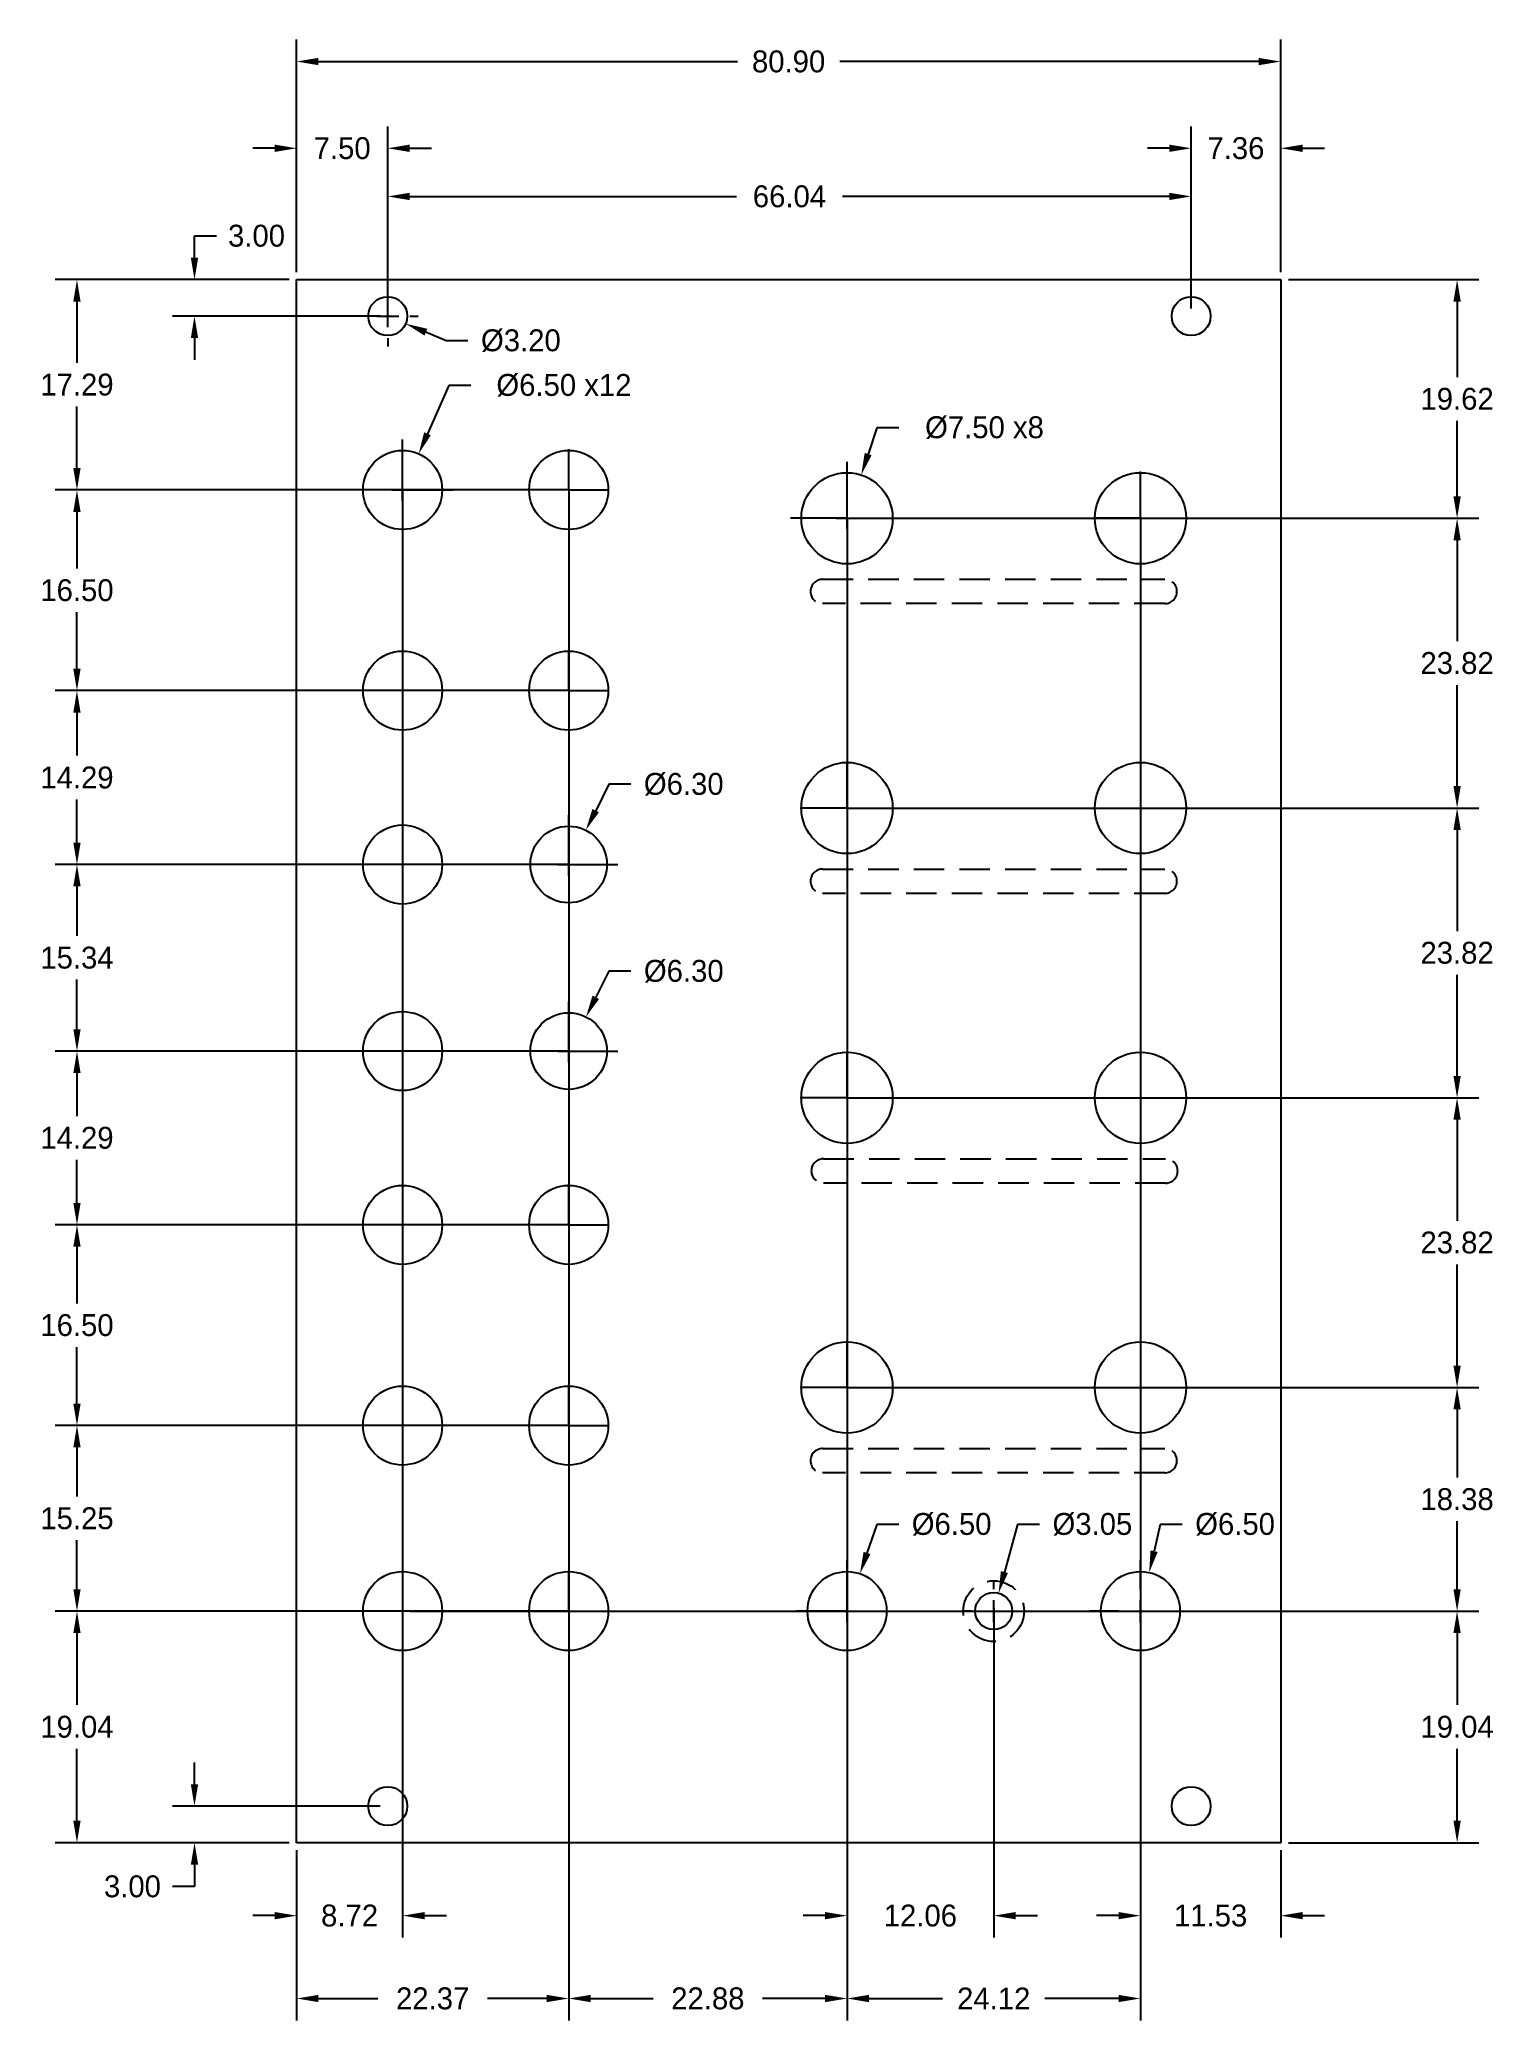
# Model space of a CAD drawing. Header units: millimetres. Extents: x -21 to 98, y -15 to 148.
import ezdxf

# ---------------------------------------------------------------- set-up
doc = ezdxf.new("R2010")
doc.units = ezdxf.units.MM
doc.header["$LTSCALE"] = 10
doc.header["$MEASUREMENT"] = 0
doc.linetypes.add('DASHED', pattern=[0.375, 0.25, -0.125])
for name, color, linetype in [('Dimensions', 1, 'Continuous'), ('Panel', 7, 'Continuous'), ('Sunken', 2, 'DASHED')]:
    doc.layers.add(name, color=color, linetype=linetype)
doc.dimstyles.get("Standard").update_dxf_attribs({"dimscale": 10, "dimtxt": 0.18, "dimasz": 0.18, "dimexe": 0.18, "dimexo": 0.0625, "dimgap": 0.09, "dimtad": 0, "dimtih": 1, "dimtoh": 1, "dimzin": 0, "dimdsep": 46, "dimtxsty": 'Standard', "dimcen": -0.09, "dimadec": 0, "dimazin": 0, "dimtfac": 1, "dimtdec": 4, "dimtofl": 0, "dimtmove": 0, "dimatfit": 3, "dimfxl": 1, "dimtolj": 1, "dimtzin": 0, "dimarcsym": 0})

# ---------------------------------------------------------------- blocks, each defined once
blk = doc.blocks.new('*D144')
at = {"layer": 'Defpoints', "color": 0}
for p in [(7.5, 139.3), (0, 128.5), (7.5, 125.5)]:
    blk.add_point(p, dxfattribs=at)
at = {"layer": 'Dimensions', "color": 0, "lineweight": -2}
for p, q in [((0, 129.12), (0, 141.1)), ((7.5, 126.12), (7.5, 141.1)), ((-1.8, 139.3), (-3.6, 139.3)), ((9.3, 139.3), (11.1, 139.3))]:
    blk.add_line(p, q, dxfattribs=at)
at = {"layer": 'Dimensions', "color": 0}
for points in [[(-1.8, 139), (-1.8, 139.6), (0, 139.3)], [(9.3, 139.6), (9.3, 139), (7.5, 139.3)]]:
    blk.add_solid(points, dxfattribs=at)
at = {"layer": 'Dimensions', "color": 0, "insert": (3.75, 139.3), "char_height": 1.8, "attachment_point": 5}
blk.add_mtext('\\A1;7.50', dxfattribs=at)
blk = doc.blocks.new('*D145')
at = {"layer": 'Defpoints', "color": 0}
for p in [(73.54, 135.34), (7.5, 126.12), (73.54, 125.5)]:
    blk.add_point(p, dxfattribs=at)
at = {"layer": 'Dimensions', "color": 0, "lineweight": -2}
for p, q in [((7.5, 126.75), (7.5, 137.14)), ((73.54, 126.12), (73.54, 137.14)), ((9.3, 135.34), (36.17, 135.34)), ((71.74, 135.34), (44.87, 135.34))]:
    blk.add_line(p, q, dxfattribs=at)
at = {"layer": 'Dimensions', "color": 0}
for points in [[(9.3, 135.64), (9.3, 135.04), (7.5, 135.34)], [(71.74, 135.04), (71.74, 135.64), (73.54, 135.34)]]:
    blk.add_solid(points, dxfattribs=at)
at = {"layer": 'Dimensions', "color": 0, "insert": (40.52, 135.34), "char_height": 1.8, "attachment_point": 5}
blk.add_mtext('\\A1;66.04', dxfattribs=at)
blk = doc.blocks.new('*D146')
at = {"layer": 'Defpoints', "color": 0}
for p in [(80.9, 139.3), (80.9, 128.5), (73.54, 125.5)]:
    blk.add_point(p, dxfattribs=at)
at = {"layer": 'Dimensions', "color": 0, "lineweight": -2}
for p, q in [((73.54, 126.12), (73.54, 141.1)), ((80.9, 129.12), (80.9, 141.1)), ((71.74, 139.3), (69.94, 139.3)), ((82.7, 139.3), (84.5, 139.3))]:
    blk.add_line(p, q, dxfattribs=at)
at = {"layer": 'Dimensions', "color": 0}
for points in [[(71.74, 139), (71.74, 139.6), (73.54, 139.3)], [(82.7, 139.6), (82.7, 139), (80.9, 139.3)]]:
    blk.add_solid(points, dxfattribs=at)
at = {"layer": 'Dimensions', "color": 0, "insert": (77.22, 139.3), "char_height": 1.8, "attachment_point": 5}
blk.add_mtext('\\A1;7.36', dxfattribs=at)
blk = doc.blocks.new('*D147')
at = {"layer": 'Defpoints', "color": 0}
for p in [(0, 146.43), (0, 128.5), (80.9, 128.5)]:
    blk.add_point(p, dxfattribs=at)
at = {"layer": 'Dimensions', "color": 0, "lineweight": -2}
for p, q in [((0, 129.12), (0, 148.23)), ((80.9, 129.12), (80.9, 148.23)), ((1.8, 146.43), (36.25, 146.43)), ((79.1, 146.43), (44.65, 146.43))]:
    blk.add_line(p, q, dxfattribs=at)
at = {"layer": 'Dimensions', "color": 0}
for points in [[(1.8, 146.73), (1.8, 146.13), (0, 146.43)], [(79.1, 146.13), (79.1, 146.73), (80.9, 146.43)]]:
    blk.add_solid(points, dxfattribs=at)
at = {"layer": 'Dimensions', "color": 0, "insert": (40.45, 146.43), "char_height": 1.8, "attachment_point": 5}
blk.add_mtext('\\A1;80.90', dxfattribs=at)
blk = doc.blocks.new('*D148')
at = {"layer": 'Defpoints', "color": 0}
for p in [(-8.39, 128.5), (0, 128.5), (7.5, 125.5)]:
    blk.add_point(p, dxfattribs=at)
at = {"layer": 'Dimensions', "color": 0, "lineweight": -2}
for p, q in [((-8.39, 132.1), (-6.59, 132.1)), ((-8.39, 130.3), (-8.39, 132.1)), ((-0.62, 128.5), (-10.19, 128.5)), ((6.88, 125.5), (-10.19, 125.5)), ((-8.39, 123.7), (-8.39, 121.9))]:
    blk.add_line(p, q, dxfattribs=at)
at = {"layer": 'Dimensions', "color": 0}
for points in [[(-8.69, 130.3), (-8.09, 130.3), (-8.39, 128.5)], [(-8.09, 123.7), (-8.69, 123.7), (-8.39, 125.5)]]:
    blk.add_solid(points, dxfattribs=at)
at = {"layer": 'Dimensions', "color": 0, "insert": (-3.29, 132.1), "char_height": 1.8, "attachment_point": 5}
blk.add_mtext('\\A1;3.00', dxfattribs=at)
blk = doc.blocks.new('*D149')
at = {"layer": 'Defpoints', "color": 0}
for p in [(-18.05, 128.5), (0, 128.5), (22.37, 111.21)]:
    blk.add_point(p, dxfattribs=at)
at = {"layer": 'Dimensions', "color": 0, "lineweight": -2}
for p, q in [((-0.62, 128.5), (-19.85, 128.5)), ((-18.05, 126.7), (-18.05, 121.66)), ((-18.05, 113.01), (-18.05, 118.06)), ((21.75, 111.21), (-19.85, 111.21))]:
    blk.add_line(p, q, dxfattribs=at)
at = {"layer": 'Dimensions', "color": 0}
for points in [[(-17.75, 126.7), (-18.35, 126.7), (-18.05, 128.5)], [(-18.35, 113.01), (-17.75, 113.01), (-18.05, 111.21)]]:
    blk.add_solid(points, dxfattribs=at)
at = {"layer": 'Dimensions', "color": 0, "insert": (-18.05, 119.86), "char_height": 1.8, "attachment_point": 5}
blk.add_mtext('\\A1;17.29', dxfattribs=at)
blk = doc.blocks.new('*D150')
at = {"layer": 'Defpoints', "color": 0}
for p in [(22.37, 111.21), (-18.05, 94.71), (22.37, 94.71)]:
    blk.add_point(p, dxfattribs=at)
at = {"layer": 'Dimensions', "color": 0, "lineweight": -2}
for p, q in [((21.75, 111.21), (-19.85, 111.21)), ((-18.05, 109.41), (-18.05, 104.76)), ((-18.05, 96.51), (-18.05, 101.16)), ((21.75, 94.71), (-19.85, 94.71))]:
    blk.add_line(p, q, dxfattribs=at)
at = {"layer": 'Dimensions', "color": 0}
for points in [[(-17.75, 109.41), (-18.35, 109.41), (-18.05, 111.21)], [(-18.35, 96.51), (-17.75, 96.51), (-18.05, 94.71)]]:
    blk.add_solid(points, dxfattribs=at)
at = {"layer": 'Dimensions', "color": 0, "insert": (-18.05, 102.96), "char_height": 1.8, "attachment_point": 5}
blk.add_mtext('\\A1;16.50', dxfattribs=at)
blk = doc.blocks.new('*D151')
at = {"layer": 'Defpoints', "color": 0}
for p in [(22.37, 94.71), (-18.05, 80.42), (22.37, 80.42)]:
    blk.add_point(p, dxfattribs=at)
at = {"layer": 'Dimensions', "color": 0, "lineweight": -2}
for p, q in [((21.75, 94.71), (-19.85, 94.71)), ((-18.05, 92.91), (-18.05, 89.37)), ((-18.05, 82.22), (-18.05, 85.76)), ((21.75, 80.42), (-19.85, 80.42))]:
    blk.add_line(p, q, dxfattribs=at)
at = {"layer": 'Dimensions', "color": 0}
for points in [[(-17.75, 92.91), (-18.35, 92.91), (-18.05, 94.71)], [(-18.35, 82.22), (-17.75, 82.22), (-18.05, 80.42)]]:
    blk.add_solid(points, dxfattribs=at)
at = {"layer": 'Dimensions', "color": 0, "insert": (-18.05, 87.56), "char_height": 1.8, "attachment_point": 5}
blk.add_mtext('\\A1;14.29', dxfattribs=at)
blk = doc.blocks.new('*D152')
at = {"layer": 'Defpoints', "color": 0}
for p in [(22.37, 80.42), (-18.05, 65.08), (22.37, 65.08)]:
    blk.add_point(p, dxfattribs=at)
at = {"layer": 'Dimensions', "color": 0, "lineweight": -2}
for p, q in [((21.75, 80.42), (-19.85, 80.42)), ((-18.05, 78.62), (-18.05, 74.55)), ((-18.05, 66.88), (-18.05, 70.95)), ((21.75, 65.08), (-19.85, 65.08))]:
    blk.add_line(p, q, dxfattribs=at)
at = {"layer": 'Dimensions', "color": 0}
for points in [[(-17.75, 78.62), (-18.35, 78.62), (-18.05, 80.42)], [(-18.35, 66.88), (-17.75, 66.88), (-18.05, 65.08)]]:
    blk.add_solid(points, dxfattribs=at)
at = {"layer": 'Dimensions', "color": 0, "insert": (-18.05, 72.75), "char_height": 1.8, "attachment_point": 5}
blk.add_mtext('\\A1;15.34', dxfattribs=at)
blk = doc.blocks.new('*D153')
at = {"layer": 'Defpoints', "color": 0}
for p in [(22.37, 65.08), (-18.05, 50.79), (22.37, 50.79)]:
    blk.add_point(p, dxfattribs=at)
at = {"layer": 'Dimensions', "color": 0, "lineweight": -2}
for p, q in [((21.75, 65.08), (-19.85, 65.08)), ((-18.05, 63.28), (-18.05, 59.73)), ((-18.05, 52.59), (-18.05, 56.14)), ((21.75, 50.79), (-19.85, 50.79))]:
    blk.add_line(p, q, dxfattribs=at)
at = {"layer": 'Dimensions', "color": 0}
for points in [[(-17.75, 63.28), (-18.35, 63.28), (-18.05, 65.08)], [(-18.35, 52.59), (-17.75, 52.59), (-18.05, 50.79)]]:
    blk.add_solid(points, dxfattribs=at)
at = {"layer": 'Dimensions', "color": 0, "insert": (-18.05, 57.94), "char_height": 1.8, "attachment_point": 5}
blk.add_mtext('\\A1;14.29', dxfattribs=at)
blk = doc.blocks.new('*D154')
at = {"layer": 'Defpoints', "color": 0}
for p in [(22.37, 50.79), (-18.05, 34.29), (22.37, 34.29)]:
    blk.add_point(p, dxfattribs=at)
at = {"layer": 'Dimensions', "color": 0, "lineweight": -2}
for p, q in [((21.75, 50.79), (-19.85, 50.79)), ((-18.05, 48.99), (-18.05, 44.34)), ((-18.05, 36.09), (-18.05, 40.74)), ((21.75, 34.29), (-19.85, 34.29))]:
    blk.add_line(p, q, dxfattribs=at)
at = {"layer": 'Dimensions', "color": 0}
for points in [[(-17.75, 48.99), (-18.35, 48.99), (-18.05, 50.79)], [(-18.35, 36.09), (-17.75, 36.09), (-18.05, 34.29)]]:
    blk.add_solid(points, dxfattribs=at)
at = {"layer": 'Dimensions', "color": 0, "insert": (-18.05, 42.54), "char_height": 1.8, "attachment_point": 5}
blk.add_mtext('\\A1;16.50', dxfattribs=at)
blk = doc.blocks.new('*D155')
at = {"layer": 'Defpoints', "color": 0}
for p in [(-18.05, 34.29), (22.37, 34.29), (22.37, 19.04)]:
    blk.add_point(p, dxfattribs=at)
at = {"layer": 'Dimensions', "color": 0, "lineweight": -2}
for p, q in [((21.75, 34.29), (-19.85, 34.29)), ((-18.05, 32.49), (-18.05, 28.46)), ((-18.05, 20.84), (-18.05, 24.86)), ((21.75, 19.04), (-19.85, 19.04))]:
    blk.add_line(p, q, dxfattribs=at)
at = {"layer": 'Dimensions', "color": 0}
for points in [[(-17.75, 32.49), (-18.35, 32.49), (-18.05, 34.29)], [(-18.35, 20.84), (-17.75, 20.84), (-18.05, 19.04)]]:
    blk.add_solid(points, dxfattribs=at)
at = {"layer": 'Dimensions', "color": 0, "insert": (-18.05, 26.66), "char_height": 1.8, "attachment_point": 5}
blk.add_mtext('\\A1;15.25', dxfattribs=at)
blk = doc.blocks.new('*D156')
at = {"layer": 'Defpoints', "color": 0}
for p in [(22.37, 19.04), (-18.05, 0), (0, 0)]:
    blk.add_point(p, dxfattribs=at)
at = {"layer": 'Dimensions', "color": 0, "lineweight": -2}
for p, q in [((21.75, 19.04), (-19.85, 19.04)), ((-18.05, 17.24), (-18.05, 11.32)), ((-18.05, 1.8), (-18.05, 7.72)), ((-0.62, 0), (-19.85, 0))]:
    blk.add_line(p, q, dxfattribs=at)
at = {"layer": 'Dimensions', "color": 0}
for points in [[(-17.75, 17.24), (-18.35, 17.24), (-18.05, 19.04)], [(-18.35, 1.8), (-17.75, 1.8), (-18.05, 0)]]:
    blk.add_solid(points, dxfattribs=at)
at = {"layer": 'Dimensions', "color": 0, "insert": (-18.05, 9.52), "char_height": 1.8, "attachment_point": 5}
blk.add_mtext('\\A1;19.04', dxfattribs=at)
blk = doc.blocks.new('*D157')
at = {"layer": 'Defpoints', "color": 0}
for p in [(7.5, 3), (-8.39, 0), (0, 0)]:
    blk.add_point(p, dxfattribs=at)
at = {"layer": 'Dimensions', "color": 0, "lineweight": -2}
for p, q in [((-8.39, 4.8), (-8.39, 6.6)), ((6.88, 3), (-10.19, 3)), ((-0.62, 0), (-10.19, 0)), ((-8.39, -1.8), (-8.39, -3.6)), ((-8.39, -3.6), (-10.19, -3.6))]:
    blk.add_line(p, q, dxfattribs=at)
at = {"layer": 'Dimensions', "color": 0}
for points in [[(-8.69, 4.8), (-8.09, 4.8), (-8.39, 3)], [(-8.09, -1.8), (-8.69, -1.8), (-8.39, 0)]]:
    blk.add_solid(points, dxfattribs=at)
at = {"layer": 'Dimensions', "color": 0, "insert": (-13.49, -3.6), "char_height": 1.8, "attachment_point": 5}
blk.add_mtext('\\A1;3.00', dxfattribs=at)
blk = doc.blocks.new('*D158')
at = {"layer": 'Defpoints', "color": 0}
for p in [(8.72, 111.21), (0, 0), (8.72, -6)]:
    blk.add_point(p, dxfattribs=at)
at = {"layer": 'Dimensions', "color": 0, "lineweight": -2}
for p, q in [((8.72, 110.58), (8.72, -7.8)), ((0, -0.62), (0, -7.8)), ((-1.8, -6), (-3.6, -6)), ((10.52, -6), (12.32, -6))]:
    blk.add_line(p, q, dxfattribs=at)
at = {"layer": 'Dimensions', "color": 0}
for points in [[(-1.8, -6.3), (-1.8, -5.7), (0, -6)], [(10.52, -5.7), (10.52, -6.3), (8.72, -6)]]:
    blk.add_solid(points, dxfattribs=at)
at = {"layer": 'Dimensions', "color": 0, "insert": (4.36, -6), "char_height": 1.8, "attachment_point": 5}
blk.add_mtext('\\A1;8.72', dxfattribs=at)
blk = doc.blocks.new('*D159')
at = {"layer": 'Defpoints', "color": 0}
for p in [(22.37, 111.21), (0, 0), (22.37, -12.81)]:
    blk.add_point(p, dxfattribs=at)
at = {"layer": 'Dimensions', "color": 0, "lineweight": -2}
for p, q in [((22.37, 110.58), (22.37, -14.61)), ((0, -0.62), (0, -14.61)), ((1.8, -12.81), (6.68, -12.81)), ((20.57, -12.81), (15.69, -12.81))]:
    blk.add_line(p, q, dxfattribs=at)
at = {"layer": 'Dimensions', "color": 0}
for points in [[(1.8, -12.51), (1.8, -13.11), (0, -12.81)], [(20.57, -13.11), (20.57, -12.51), (22.37, -12.81)]]:
    blk.add_solid(points, dxfattribs=at)
at = {"layer": 'Dimensions', "color": 0, "insert": (11.19, -12.81), "char_height": 1.8, "attachment_point": 5}
blk.add_mtext('\\A1;22.37', dxfattribs=at)
blk = doc.blocks.new('*D160')
at = {"layer": 'Defpoints', "color": 0}
for p in [(22.37, 111.21), (45.25, 108.88), (45.25, -12.81)]:
    blk.add_point(p, dxfattribs=at)
at = {"layer": 'Dimensions', "color": 0, "lineweight": -2}
for p, q in [((22.37, 110.58), (22.37, -14.61)), ((45.25, 108.25), (45.25, -14.61)), ((24.17, -12.81), (29.31, -12.81)), ((43.45, -12.81), (38.31, -12.81))]:
    blk.add_line(p, q, dxfattribs=at)
at = {"layer": 'Dimensions', "color": 0}
for points in [[(24.17, -12.51), (24.17, -13.11), (22.37, -12.81)], [(43.45, -13.11), (43.45, -12.51), (45.25, -12.81)]]:
    blk.add_solid(points, dxfattribs=at)
at = {"layer": 'Dimensions', "color": 0, "insert": (33.81, -12.81), "char_height": 1.8, "attachment_point": 5}
blk.add_mtext('\\A1;22.88', dxfattribs=at)
blk = doc.blocks.new('*D161')
at = {"layer": 'Defpoints', "color": 0}
for p in [(45.25, 108.88), (69.37, 108.88), (69.37, -12.81)]:
    blk.add_point(p, dxfattribs=at)
at = {"layer": 'Dimensions', "color": 0, "lineweight": -2}
for p, q in [((45.25, 108.25), (45.25, -14.61)), ((69.37, 108.25), (69.37, -14.61)), ((47.05, -12.81), (53.11, -12.81)), ((67.57, -12.81), (61.51, -12.81))]:
    blk.add_line(p, q, dxfattribs=at)
at = {"layer": 'Dimensions', "color": 0}
for points in [[(47.05, -12.51), (47.05, -13.11), (45.25, -12.81)], [(67.57, -13.11), (67.57, -12.51), (69.37, -12.81)]]:
    blk.add_solid(points, dxfattribs=at)
at = {"layer": 'Dimensions', "color": 0, "insert": (57.31, -12.81), "char_height": 1.8, "attachment_point": 5}
blk.add_mtext('\\A1;24.12', dxfattribs=at)
blk = doc.blocks.new('*D162')
at = {"layer": 'Defpoints', "color": 0}
for p in [(69.37, 108.88), (80.9, 0), (80.9, -6)]:
    blk.add_point(p, dxfattribs=at)
at = {"layer": 'Dimensions', "color": 0, "lineweight": -2}
for p, q in [((69.37, 108.25), (69.37, -7.8)), ((80.9, -0.62), (80.9, -7.8)), ((67.57, -6), (65.77, -6)), ((82.7, -6), (84.5, -6))]:
    blk.add_line(p, q, dxfattribs=at)
at = {"layer": 'Dimensions', "color": 0}
for points in [[(67.57, -6.3), (67.57, -5.7), (69.37, -6)], [(82.7, -5.7), (82.7, -6.3), (80.9, -6)]]:
    blk.add_solid(points, dxfattribs=at)
at = {"layer": 'Dimensions', "color": 0, "insert": (75.14, -6), "char_height": 1.8, "attachment_point": 5}
blk.add_mtext('\\A1;11.53', dxfattribs=at)
blk = doc.blocks.new('*D163')
at = {"layer": 'Defpoints', "color": 0}
for p in [(8.72, 19.04), (80.9, 0), (95.4, 0)]:
    blk.add_point(p, dxfattribs=at)
at = {"layer": 'Dimensions', "color": 0, "lineweight": -2}
for p, q in [((9.34, 19.04), (97.2, 19.04)), ((95.4, 17.24), (95.4, 11.32)), ((95.4, 1.8), (95.4, 7.72)), ((81.53, 0), (97.2, 0))]:
    blk.add_line(p, q, dxfattribs=at)
at = {"layer": 'Dimensions', "color": 0}
for points in [[(95.7, 17.24), (95.1, 17.24), (95.4, 19.04)], [(95.1, 1.8), (95.7, 1.8), (95.4, 0)]]:
    blk.add_solid(points, dxfattribs=at)
at = {"layer": 'Dimensions', "color": 0, "insert": (95.4, 9.52), "char_height": 1.8, "attachment_point": 5}
blk.add_mtext('\\A1;19.04', dxfattribs=at)
blk = doc.blocks.new('*D164')
at = {"layer": 'Defpoints', "color": 0}
for p in [(45.25, 37.42), (45.25, 19.04), (95.4, 19.04)]:
    blk.add_point(p, dxfattribs=at)
at = {"layer": 'Dimensions', "color": 0, "lineweight": -2}
for p, q in [((45.88, 37.42), (97.2, 37.42)), ((95.4, 35.62), (95.4, 30.03)), ((95.4, 20.84), (95.4, 26.43)), ((45.88, 19.04), (97.2, 19.04))]:
    blk.add_line(p, q, dxfattribs=at)
at = {"layer": 'Dimensions', "color": 0}
for points in [[(95.7, 35.62), (95.1, 35.62), (95.4, 37.42)], [(95.1, 20.84), (95.7, 20.84), (95.4, 19.04)]]:
    blk.add_solid(points, dxfattribs=at)
at = {"layer": 'Dimensions', "color": 0, "insert": (95.4, 28.23), "char_height": 1.8, "attachment_point": 5}
blk.add_mtext('\\A1;18.38', dxfattribs=at)
blk = doc.blocks.new('*D165')
at = {"layer": 'Defpoints', "color": 0}
for p in [(45.25, 61.24), (45.25, 37.42), (95.4, 37.42)]:
    blk.add_point(p, dxfattribs=at)
at = {"layer": 'Dimensions', "color": 0, "lineweight": -2}
for p, q in [((45.88, 61.24), (97.2, 61.24)), ((95.4, 59.44), (95.4, 51.13)), ((95.4, 39.22), (95.4, 47.53)), ((45.88, 37.42), (97.2, 37.42))]:
    blk.add_line(p, q, dxfattribs=at)
at = {"layer": 'Dimensions', "color": 0}
for points in [[(95.7, 59.44), (95.1, 59.44), (95.4, 61.24)], [(95.1, 39.22), (95.7, 39.22), (95.4, 37.42)]]:
    blk.add_solid(points, dxfattribs=at)
at = {"layer": 'Dimensions', "color": 0, "insert": (95.4, 49.33), "char_height": 1.8, "attachment_point": 5}
blk.add_mtext('\\A1;23.82', dxfattribs=at)
blk = doc.blocks.new('*D166')
at = {"layer": 'Defpoints', "color": 0}
for p in [(45.25, 85.06), (45.25, 61.24), (95.4, 61.24)]:
    blk.add_point(p, dxfattribs=at)
at = {"layer": 'Dimensions', "color": 0, "lineweight": -2}
for p, q in [((45.88, 85.06), (97.2, 85.06)), ((95.4, 83.26), (95.4, 74.95)), ((95.4, 63.04), (95.4, 71.35)), ((45.88, 61.24), (97.2, 61.24))]:
    blk.add_line(p, q, dxfattribs=at)
at = {"layer": 'Dimensions', "color": 0}
for points in [[(95.7, 83.26), (95.1, 83.26), (95.4, 85.06)], [(95.1, 63.04), (95.7, 63.04), (95.4, 61.24)]]:
    blk.add_solid(points, dxfattribs=at)
at = {"layer": 'Dimensions', "color": 0, "insert": (95.4, 73.15), "char_height": 1.8, "attachment_point": 5}
blk.add_mtext('\\A1;23.82', dxfattribs=at)
blk = doc.blocks.new('*D167')
at = {"layer": 'Defpoints', "color": 0}
for p in [(45.25, 108.88), (45.25, 85.06), (95.4, 85.06)]:
    blk.add_point(p, dxfattribs=at)
at = {"layer": 'Dimensions', "color": 0, "lineweight": -2}
for p, q in [((45.88, 108.88), (97.2, 108.88)), ((95.4, 107.08), (95.4, 98.77)), ((95.4, 86.86), (95.4, 95.17)), ((45.88, 85.06), (97.2, 85.06))]:
    blk.add_line(p, q, dxfattribs=at)
at = {"layer": 'Dimensions', "color": 0}
for points in [[(95.7, 107.08), (95.1, 107.08), (95.4, 108.88)], [(95.1, 86.86), (95.7, 86.86), (95.4, 85.06)]]:
    blk.add_solid(points, dxfattribs=at)
at = {"layer": 'Dimensions', "color": 0, "insert": (95.4, 96.97), "char_height": 1.8, "attachment_point": 5}
blk.add_mtext('\\A1;23.82', dxfattribs=at)
blk = doc.blocks.new('*D168')
at = {"layer": 'Defpoints', "color": 0}
for p in [(80.9, 128.5), (45.25, 108.88), (95.4, 108.88)]:
    blk.add_point(p, dxfattribs=at)
at = {"layer": 'Dimensions', "color": 0, "lineweight": -2}
for p, q in [((81.53, 128.5), (97.2, 128.5)), ((95.4, 126.7), (95.4, 120.49)), ((95.4, 110.68), (95.4, 116.89)), ((45.88, 108.88), (97.2, 108.88))]:
    blk.add_line(p, q, dxfattribs=at)
at = {"layer": 'Dimensions', "color": 0}
for points in [[(95.7, 126.7), (95.1, 126.7), (95.4, 128.5)], [(95.1, 110.68), (95.7, 110.68), (95.4, 108.88)]]:
    blk.add_solid(points, dxfattribs=at)
at = {"layer": 'Dimensions', "color": 0, "insert": (95.4, 118.69), "char_height": 1.8, "attachment_point": 5}
blk.add_mtext('\\A1;19.62', dxfattribs=at)
blk = doc.blocks.new('*D169')
at = {"layer": 'Defpoints', "color": 0}
for p in [(6.03, 126.12), (8.97, 124.88)]:
    blk.add_point(p, dxfattribs=at)
at = {"layer": 'Dimensions', "color": 0}
for p, q in [((7.5, 127.3), (7.5, 128)), ((5.7, 125.5), (5, 125.5)), ((6.6, 125.5), (8.4, 125.5)), ((7.5, 124.6), (7.5, 126.4)), ((9.3, 125.5), (10, 125.5)), ((7.5, 123.7), (7.5, 123))]:
    blk.add_line(p, q, dxfattribs=at)
at = {"layer": 'Dimensions', "color": 0, "lineweight": -2}
for p, q in [((12.29, 123.48), (10.63, 124.18)), ((14.09, 123.48), (12.29, 123.48))]:
    blk.add_line(p, q, dxfattribs=at)
at = {"layer": 'Dimensions', "color": 0}
blk.add_solid([(10.75, 124.46), (10.52, 123.9), (8.97, 124.88)], dxfattribs=at)
at = {"layer": 'Dimensions', "color": 0, "insert": (18.44, 123.48), "char_height": 1.8, "attachment_point": 5}
blk.add_mtext('\\A1;%%c3.20', dxfattribs=at)
blk = doc.blocks.new('*D170')
at = {"layer": 'Defpoints', "color": 0}
for p in [(46.42, 112.44), (44.08, 105.32)]:
    blk.add_point(p, dxfattribs=at)
at = {"layer": 'Dimensions', "color": 0, "lineweight": -2}
for p, q in [((47.7, 116.33), (46.99, 114.15)), ((49.5, 116.33), (47.7, 116.33))]:
    blk.add_line(p, q, dxfattribs=at)
at = {"layer": 'Dimensions', "color": 0}
for p, q in [((45.25, 110.68), (45.25, 113.53)), ((45.25, 107.98), (45.25, 109.78)), ((43.45, 108.88), (40.6, 108.88)), ((44.35, 108.88), (46.15, 108.88)), ((47.05, 108.88), (49.9, 108.88)), ((45.25, 107.08), (45.25, 104.23))]:
    blk.add_line(p, q, dxfattribs=at)
blk.add_solid([(46.7, 114.25), (47.27, 114.06), (46.42, 112.44)], dxfattribs=at)
at = {"layer": 'Dimensions', "color": 0, "insert": (56.55, 116.33), "char_height": 1.8, "attachment_point": 5}
blk.add_mtext('\\A1;%%c7.50 x8', dxfattribs=at)
blk = doc.blocks.new('*D171')
at = {"layer": 'Defpoints', "color": 0}
for p in [(46.31, 22.11), (44.19, 15.97)]:
    blk.add_point(p, dxfattribs=at)
at = {"layer": 'Dimensions', "color": 0, "lineweight": -2}
for p, q in [((47.7, 26.17), (46.89, 23.81)), ((49.5, 26.17), (47.7, 26.17))]:
    blk.add_line(p, q, dxfattribs=at)
at = {"layer": 'Dimensions', "color": 0}
for p, q in [((45.25, 20.84), (45.25, 23.19)), ((45.25, 18.14), (45.25, 19.94)), ((43.45, 19.04), (41.1, 19.04)), ((44.35, 19.04), (46.15, 19.04)), ((47.05, 19.04), (49.4, 19.04)), ((45.25, 17.24), (45.25, 14.89))]:
    blk.add_line(p, q, dxfattribs=at)
blk.add_solid([(46.61, 23.91), (47.18, 23.72), (46.31, 22.11)], dxfattribs=at)
at = {"layer": 'Dimensions', "color": 0, "insert": (53.85, 26.17), "char_height": 1.8, "attachment_point": 5}
blk.add_mtext('\\A1;%%c6.50', dxfattribs=at)
blk = doc.blocks.new('*D172')
at = {"layer": 'Defpoints', "color": 0}
for p in [(57.71, 20.51), (56.91, 17.57)]:
    blk.add_point(p, dxfattribs=at)
at = {"layer": 'Dimensions', "color": 0, "lineweight": -2}
for p, q in [((59.27, 26.17), (58.19, 22.25)), ((61.07, 26.17), (59.27, 26.17))]:
    blk.add_line(p, q, dxfattribs=at)
at = {"layer": 'Dimensions', "color": 0}
for p, q in [((57.31, 20.84), (57.31, 21.46)), ((57.31, 18.14), (57.31, 19.94)), ((55.51, 19.04), (54.88, 19.04)), ((56.41, 19.04), (58.21, 19.04)), ((59.11, 19.04), (59.74, 19.04)), ((57.31, 17.24), (57.31, 16.61))]:
    blk.add_line(p, q, dxfattribs=at)
blk.add_solid([(57.9, 22.33), (58.48, 22.17), (57.71, 20.51)], dxfattribs=at)
at = {"layer": 'Dimensions', "color": 0, "insert": (65.42, 26.17), "char_height": 1.8, "attachment_point": 5}
blk.add_mtext('\\A1;%%c3.05', dxfattribs=at)
blk = doc.blocks.new('*D173')
at = {"layer": 'Defpoints', "color": 0}
for p in [(70.09, 22.21), (68.65, 15.87)]:
    blk.add_point(p, dxfattribs=at)
at = {"layer": 'Dimensions', "color": 0, "lineweight": -2}
for p, q in [((71, 26.17), (70.49, 23.96)), ((72.8, 26.17), (71, 26.17))]:
    blk.add_line(p, q, dxfattribs=at)
at = {"layer": 'Dimensions', "color": 0}
for p, q in [((69.37, 20.84), (69.37, 23.19)), ((69.37, 18.14), (69.37, 19.94)), ((67.57, 19.04), (65.22, 19.04)), ((68.47, 19.04), (70.27, 19.04)), ((71.17, 19.04), (73.52, 19.04)), ((69.37, 17.24), (69.37, 14.89))]:
    blk.add_line(p, q, dxfattribs=at)
blk.add_solid([(70.2, 24.03), (70.79, 23.9), (70.09, 22.21)], dxfattribs=at)
at = {"layer": 'Dimensions', "color": 0, "insert": (77.15, 26.17), "char_height": 1.8, "attachment_point": 5}
blk.add_mtext('\\A1;%%c6.50', dxfattribs=at)
blk = doc.blocks.new('*D174')
at = {"layer": 'Defpoints', "color": 0}
for p in [(23.79, 67.89), (20.95, 62.27)]:
    blk.add_point(p, dxfattribs=at)
at = {"layer": 'Dimensions', "color": 0, "lineweight": -2}
for p, q in [((25.68, 71.64), (24.6, 69.5)), ((27.48, 71.64), (25.68, 71.64))]:
    blk.add_line(p, q, dxfattribs=at)
at = {"layer": 'Dimensions', "color": 0}
for p, q in [((22.37, 66.88), (22.37, 69.13)), ((22.37, 64.18), (22.37, 65.98)), ((20.57, 65.08), (18.32, 65.08)), ((21.47, 65.08), (23.27, 65.08)), ((24.17, 65.08), (26.42, 65.08)), ((22.37, 63.28), (22.37, 61.03))]:
    blk.add_line(p, q, dxfattribs=at)
blk.add_solid([(24.33, 69.64), (24.87, 69.36), (23.79, 67.89)], dxfattribs=at)
at = {"layer": 'Dimensions', "color": 0, "insert": (31.83, 71.64), "char_height": 1.8, "attachment_point": 5}
blk.add_mtext('\\A1;%%c6.30', dxfattribs=at)
blk = doc.blocks.new('*D176')
at = {"layer": 'Defpoints', "color": 0}
for p in [(23.78, 83.24), (20.96, 77.6)]:
    blk.add_point(p, dxfattribs=at)
at = {"layer": 'Dimensions', "color": 0, "lineweight": -2}
for p, q in [((25.68, 87.01), (24.59, 84.84)), ((27.48, 87.01), (25.68, 87.01))]:
    blk.add_line(p, q, dxfattribs=at)
at = {"layer": 'Dimensions', "color": 0}
for p, q in [((22.37, 82.22), (22.37, 84.47)), ((20.57, 80.42), (18.32, 80.42)), ((21.47, 80.42), (23.27, 80.42)), ((22.37, 79.52), (22.37, 81.32)), ((24.17, 80.42), (26.42, 80.42)), ((22.37, 78.62), (22.37, 76.37))]:
    blk.add_line(p, q, dxfattribs=at)
blk.add_solid([(24.32, 84.98), (24.86, 84.71), (23.78, 83.24)], dxfattribs=at)
at = {"layer": 'Dimensions', "color": 0, "insert": (31.83, 87.01), "char_height": 1.8, "attachment_point": 5}
blk.add_mtext('\\A1;%%c6.30', dxfattribs=at)
blk = doc.blocks.new('*D177')
at = {"layer": 'Defpoints', "color": 0}
for p in [(10.04, 114.18), (7.4, 108.24)]:
    blk.add_point(p, dxfattribs=at)
at = {"layer": 'Dimensions', "color": 0, "lineweight": -2}
for p, q in [((12.53, 119.81), (10.76, 115.83)), ((14.33, 119.81), (12.53, 119.81))]:
    blk.add_line(p, q, dxfattribs=at)
at = {"layer": 'Dimensions', "color": 0}
for p, q in [((8.72, 113.01), (8.72, 115.36)), ((6.92, 111.21), (4.57, 111.21)), ((7.82, 111.21), (9.62, 111.21)), ((8.72, 110.31), (8.72, 112.11)), ((10.52, 111.21), (12.87, 111.21)), ((8.72, 109.41), (8.72, 107.06))]:
    blk.add_line(p, q, dxfattribs=at)
blk.add_solid([(10.49, 115.95), (11.04, 115.71), (10.04, 114.18)], dxfattribs=at)
at = {"layer": 'Dimensions', "color": 0, "insert": (21.98, 119.81), "char_height": 1.8, "attachment_point": 5}
blk.add_mtext('\\A1;%%c6.50 x12', dxfattribs=at)
blk = doc.blocks.new('*D178')
at = {"layer": 'Defpoints', "color": 0}
for p in [(57.31, 19.94), (45.25, 19.04), (57.31, -6)]:
    blk.add_point(p, dxfattribs=at)
at = {"layer": 'Dimensions', "color": 0, "lineweight": -2}
for p, q in [((45.25, 18.41), (45.25, -7.8)), ((57.31, 19.32), (57.31, -7.8)), ((43.45, -6), (41.65, -6)), ((59.11, -6), (60.91, -6))]:
    blk.add_line(p, q, dxfattribs=at)
at = {"layer": 'Dimensions', "color": 0}
for points in [[(43.45, -6.3), (43.45, -5.7), (45.25, -6)], [(59.11, -5.7), (59.11, -6.3), (57.31, -6)]]:
    blk.add_solid(points, dxfattribs=at)
at = {"layer": 'Dimensions', "color": 0, "insert": (51.28, -6), "char_height": 1.8, "attachment_point": 5}
blk.add_mtext('\\A1;12.06', dxfattribs=at)

msp = doc.modelspace()

# ---------------------------------------------------------------- linework, layer by layer
at = {"layer": 'Dimensions'}
for p, q in [((8.72, 111.21), (8.72, 114.55)), ((22.37, 111.21), (22.37, 114.55)), ((45.25, 108.88), (45.25, 112.72)), ((69.37, 108.88), (69.37, 112.72)), ((8.72, 111.21), (5.38, 111.21)), ((8.72, 111.21), (12.06, 111.21)), ((8.72, 111.21), (8.72, 107.87)), ((22.37, 111.21), (19.03, 111.21)), ((22.37, 111.21), (25.71, 111.21)), ((22.37, 111.21), (22.37, 107.87)), ((45.25, 108.88), (41.41, 108.88)), ((45.25, 108.88), (49.09, 108.88)), ((45.25, 108.88), (45.25, 105.04)), ((69.37, 108.88), (65.53, 108.88)), ((69.37, 108.88), (73.21, 108.88)), ((69.37, 108.88), (69.37, 105.04)), ((22.37, 94.71), (22.37, 98.05)), ((22.37, 94.71), (19.03, 94.71)), ((22.37, 94.71), (25.71, 94.71)), ((22.37, 94.71), (22.37, 91.37)), ((45.25, 85.06), (45.25, 88.9)), ((45.25, 85.06), (41.41, 85.06)), ((45.25, 85.06), (49.09, 85.06)), ((45.25, 85.06), (45.25, 81.22)), ((22.37, 80.42), (22.37, 83.61)), ((22.37, 80.42), (19.18, 80.42)), ((22.37, 80.42), (25.56, 80.42)), ((22.37, 80.42), (22.37, 77.23)), ((22.37, 65.08), (22.37, 68.27)), ((22.37, 65.08), (19.18, 65.08)), ((22.37, 65.08), (25.56, 65.08)), ((22.37, 65.08), (22.37, 61.89)), ((45.25, 61.24), (45.25, 65.08)), ((45.25, 61.24), (41.41, 61.24)), ((45.25, 61.24), (49.09, 61.24)), ((45.25, 61.24), (45.25, 57.4)), ((22.37, 50.79), (22.37, 54.13)), ((22.37, 50.79), (19.03, 50.79)), ((22.37, 50.79), (25.71, 50.79)), ((22.37, 50.79), (22.37, 47.45)), ((45.25, 37.42), (45.25, 41.26)), ((22.37, 34.29), (22.37, 37.63)), ((45.25, 37.42), (41.41, 37.42)), ((45.25, 37.42), (49.09, 37.42)), ((45.25, 37.42), (45.25, 33.58)), ((22.37, 34.29), (19.03, 34.29)), ((22.37, 34.29), (25.71, 34.29)), ((22.37, 34.29), (22.37, 30.95)), ((22.37, 19.04), (22.37, 22.38)), ((45.25, 19.04), (45.25, 22.38)), ((22.37, 19.04), (19.03, 19.04)), ((22.37, 19.04), (25.71, 19.04)), ((22.37, 19.04), (22.37, 15.7)), ((45.25, 19.04), (41.91, 19.04)), ((45.25, 19.04), (48.59, 19.04)), ((45.25, 19.04), (45.25, 15.7))]:
    msp.add_line(p, q, dxfattribs=at)
at = {"layer": 'Panel'}
for p, q in [((0, 128.5), (80.9, 128.5)), ((0, 0), (0, 128.5)), ((80.9, 128.5), (80.9, 0)), ((80.9, 0), (0, 0))]:
    msp.add_line(p, q, dxfattribs=at)
for centre, radius in [((7.5, 125.5), 1.6), ((73.54, 125.5), 1.6), ((8.72, 111.21), 3.25), ((22.37, 111.21), 3.25), ((45.25, 108.88), 3.75), ((69.37, 108.88), 3.75), ((8.72, 94.71), 3.25), ((22.37, 94.71), 3.25), ((45.25, 85.06), 3.75), ((69.37, 85.06), 3.75), ((8.72, 80.42), 3.25), ((22.37, 80.42), 3.15), ((8.72, 65.08), 3.25), ((22.37, 65.08), 3.15), ((45.25, 61.24), 3.75), ((69.37, 61.24), 3.75), ((8.72, 50.79), 3.25), ((22.37, 50.79), 3.25), ((45.25, 37.42), 3.75), ((69.37, 37.42), 3.75), ((8.72, 34.29), 3.25), ((22.37, 34.29), 3.25), ((8.72, 19.04), 3.25), ((22.37, 19.04), 3.25), ((45.25, 19.04), 3.25), ((69.37, 19.04), 3.25), ((57.31, 19.04), 1.525), ((7.5, 3), 1.6), ((73.54, 3), 1.6)]:
    msp.add_circle(centre, radius, dxfattribs=at)
at = {"layer": 'Sunken'}
for points in [[(43.248, 103.866), (71.368, 103.866)], [(71.368, 101.865), (43.248, 101.865)], [(43.248, 80.046), (71.368, 80.046)], [(71.368, 78.045), (43.248, 78.045)], [(43.313, 56.226), (71.433, 56.226)], [(71.433, 54.225), (43.313, 54.225)], [(43.248, 32.406), (71.368, 32.406)], [(71.368, 30.405), (43.248, 30.405)]]:
    msp.add_lwpolyline(points, dxfattribs=at)
msp.add_circle((57.308, 19.036), 2.5, dxfattribs=at)
for centre, radius, start, end in [((43.248, 102.865), 0.997, 90, 270), ((71.368, 102.865), 1.001, 270, 90), ((43.248, 79.045), 0.997, 90, 270), ((71.368, 79.045), 1.001, 270, 90), ((43.313, 55.225), 0.997, 90, 270), ((71.433, 55.225), 1.001, 270, 90), ((43.248, 31.405), 0.997, 90, 270), ((71.368, 31.405), 1.001, 270, 90)]:
    msp.add_arc(centre, radius, start, end, dxfattribs=at)

# ---------------------------------------------------------------- dimensions: what is measured, and where the dimension line sits
at = {"layer": 'Dimensions'}
for base, p1, p2, picture, middle in [((0, 146.433), (80.9, 128.5), (0, 128.5), '*D147', (40.45, 146.433)), ((7.5, 139.303), (0, 128.5), (7.5, 125.5), '*D144', (3.75, 139.303)), ((80.9, 139.303), (73.54, 125.5), (80.9, 128.5), '*D146', (77.22, 139.303)), ((73.54, 135.341), (7.5, 126.125), (73.54, 125.5), '*D145', (40.52, 135.341)), ((8.72, -5.996), (0, 0), (8.72, 111.21), '*D158', (4.36, -5.996)), ((22.37, -12.809), (0, 0), (22.37, 111.21), '*D159', (11.185, -12.809)), ((45.25, -12.809), (22.37, 111.21), (45.25, 108.88), '*D160', (33.81, -12.809)), ((69.37, -12.809), (45.25, 108.88), (69.37, 108.88), '*D161', (57.31, -12.809)), ((80.9, -5.996), (69.37, 108.88), (80.9, 0), '*D162', (75.135, -5.996)), ((57.31, -5.996), (45.25, 19.04), (57.31, 19.94), '*D178', (51.28, -5.996))]:
    dim = msp.add_linear_dim(base=base, p1=p1, p2=p2, dimstyle='Standard', dxfattribs=at)
    dim.commit()
    dim.dimension.update_dxf_attribs({"geometry": picture, "text_midpoint": middle})
for base, p1, p2, picture, middle in [((-8.387, 128.5), (7.5, 125.5), (0, 128.5), '*D148', (-3.287, 132.1)), ((-18.053, 128.5), (22.37, 111.21), (0, 128.5), '*D149', (-18.053, 119.855)), ((95.398, 108.88), (80.9, 128.5), (45.25, 108.88), '*D168', (95.398, 118.69)), ((-18.053, 94.71), (22.37, 111.21), (22.37, 94.71), '*D150', (-18.053, 102.96)), ((95.398, 85.06), (45.25, 108.88), (45.25, 85.06), '*D167', (95.398, 96.97)), ((-18.053, 80.42), (22.37, 94.71), (22.37, 80.42), '*D151', (-18.053, 87.565)), ((95.398, 61.24), (45.25, 85.06), (45.25, 61.24), '*D166', (95.398, 73.15)), ((-18.053, 65.08), (22.37, 80.42), (22.37, 65.08), '*D152', (-18.053, 72.75)), ((-18.053, 50.79), (22.37, 65.08), (22.37, 50.79), '*D153', (-18.053, 57.935)), ((95.398, 37.42), (45.25, 61.24), (45.25, 37.42), '*D165', (95.398, 49.33)), ((-18.053, 34.29), (22.37, 50.79), (22.37, 34.29), '*D154', (-18.053, 42.54)), ((95.398, 19.04), (45.25, 37.42), (45.25, 19.04), '*D164', (95.398, 28.23)), ((-18.053, 34.29), (22.37, 19.04), (22.37, 34.29), '*D155', (-18.053, 26.665)), ((-18.053, 0), (22.37, 19.04), (0, 0), '*D156', (-18.053, 9.52)), ((95.398, 0), (8.72, 19.04), (80.9, 0), '*D163', (95.398, 9.52)), ((-8.387, 0), (7.5, 3), (0, 0), '*D157', (-13.487, -3.6))]:
    dim = msp.add_linear_dim(base=base, p1=p1, p2=p2, angle=90, dimstyle='Standard', dxfattribs=at)
    dim.commit()
    dim.dimension.update_dxf_attribs({"geometry": picture, "text_midpoint": middle})
for p1, p2, picture, middle in [((6.025, 126.121), (8.975, 124.879), '*D169', (18.442, 123.482)), ((20.957, 77.605), (23.783, 83.235), '*D176', (31.83, 87.014)), ((20.952, 62.267), (23.788, 67.893), '*D174', (31.83, 71.644)), ((44.192, 15.967), (46.308, 22.113), '*D171', (53.854, 26.169)), ((56.906, 17.57), (57.714, 20.51), '*D172', (65.421, 26.169)), ((68.647, 15.871), (70.093, 22.209), '*D173', (77.146, 26.169))]:
    dim = msp.add_diameter_dim_2p(p1=p1, p2=p2, dimstyle='Standard', dxfattribs=at)
    dim.commit()
    dim.dimension.update_dxf_attribs({"geometry": picture, "text_midpoint": middle, "dimtype": 163})
for p1, p2, override, picture, middle in [((7.404, 108.238), (10.036, 114.182), {"dimpost": ' x12'}, '*D177', (21.978, 119.813)), ((44.076, 105.318), (46.424, 112.442), {"dimpost": ' x8'}, '*D170', (56.554, 116.327))]:
    dim = msp.add_diameter_dim_2p(p1=p1, p2=p2, dimstyle='Standard', override=override, dxfattribs=at)
    dim.commit()
    dim.dimension.update_dxf_attribs({"geometry": picture, "text_midpoint": middle, "dimtype": 163})

doc.saveas('drawing.dxf')
